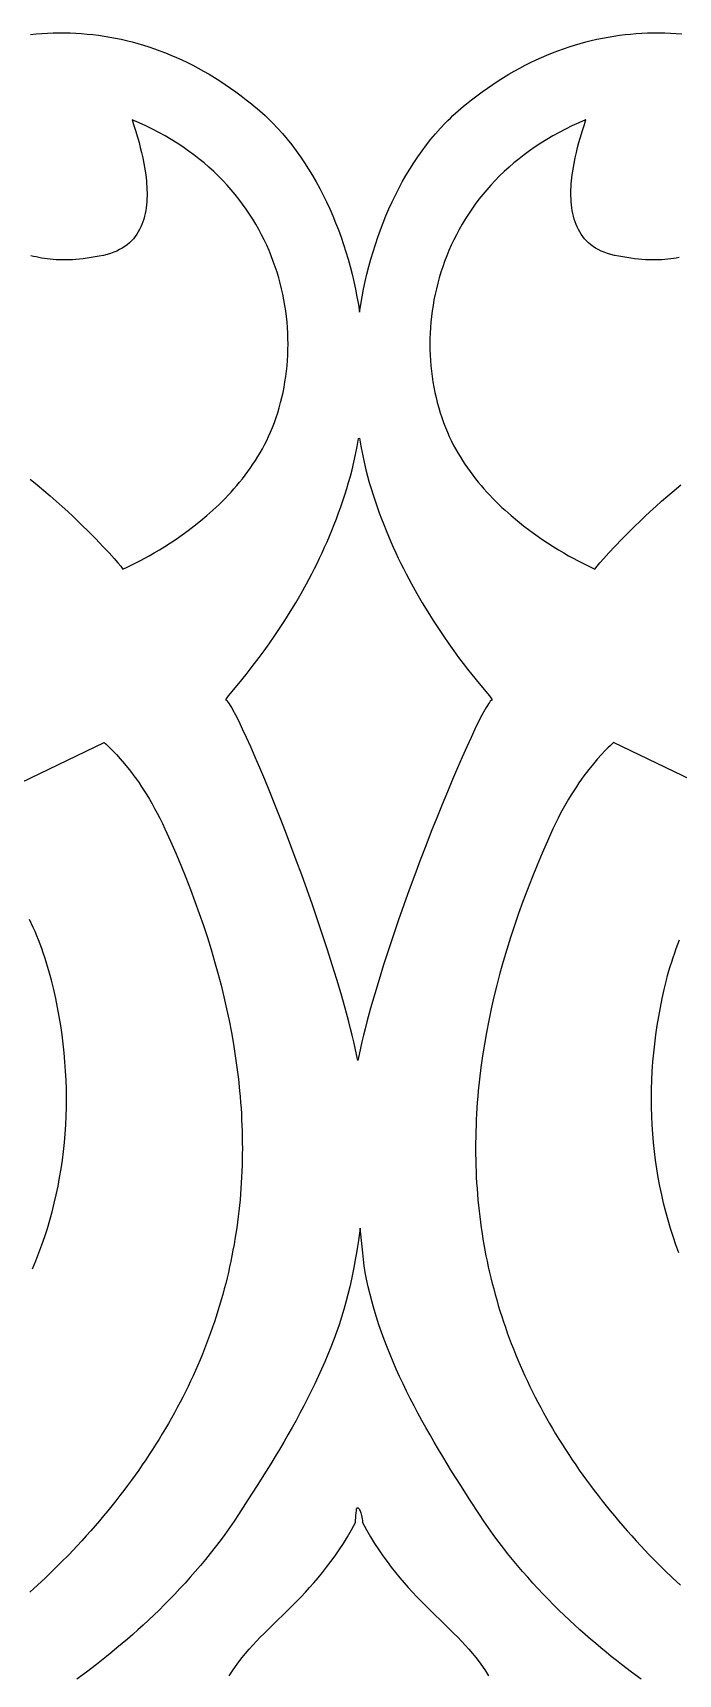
# Model space of a CAD drawing. Extents: x -332 to 348, y -263 to 352.
# Drawn here: x -3.2 to 20.9, y 98.3 to 159.5 of the extents above; entities that cross this region are included whole.
import ezdxf

# ---------------------------------------------------------------- set-up
doc = ezdxf.new("R2010")
doc.units = 0
doc.layers.add('LAYER_1', color=18, linetype='CONTINUOUS')
doc.layers.add('LAYER_2', color=174, linetype='CONTINUOUS')

msp = doc.modelspace()

# ---------------------------------------------------------------- linework, layer by layer
at = {"layer": 'LAYER_1'}
msp.add_lwpolyline([(8.954, 144.38), (8.994, 144.392), (9.044, 144.095), (9.101, 143.8), (9.164, 143.51), (9.233, 143.224), (9.295, 142.986), (9.361, 142.752), (9.429, 142.519), (9.501, 142.289), (9.575, 142.061), (9.652, 141.836), (9.731, 141.614), (9.813, 141.394), (9.897, 141.177), (9.984, 140.962), (10.072, 140.75), (10.162, 140.541), (10.253, 140.335), (10.347, 140.131), (10.441, 139.931), (10.537, 139.733), (10.634, 139.539), (10.732, 139.347), (10.831, 139.159), (10.931, 138.974), (11.132, 138.613), (11.334, 138.265), (11.537, 137.931), (11.738, 137.611), (11.937, 137.305), (12.133, 137.014), (12.325, 136.737), (12.512, 136.477), (12.691, 136.231), (12.864, 136.002), (13.027, 135.789), (13.181, 135.594), (13.455, 135.254), (13.837, 134.793), (13.891, 134.725), (13.927, 134.677), (13.942, 134.649), (13.943, 134.643), (13.937, 134.642), (13.929, 134.642), (13.92, 134.639), (13.897, 134.623), (13.87, 134.595), (13.838, 134.554), (13.802, 134.503), (13.761, 134.439), (13.716, 134.365), (13.668, 134.279), (13.559, 134.078), (13.436, 133.836), (13.3, 133.556), (13.152, 133.242), (12.994, 132.895), (12.825, 132.517), (12.648, 132.111), (12.463, 131.679), (12.272, 131.224), (12.076, 130.747), (11.876, 130.252), (11.672, 129.74), (11.467, 129.214), (11.261, 128.677), (11.056, 128.129), (10.852, 127.575), (10.65, 127.016), (10.453, 126.454), (10.26, 125.892), (10.073, 125.332), (9.894, 124.777), (9.723, 124.229), (9.561, 123.69), (9.41, 123.162), (9.27, 122.648), (9.205, 122.397), (9.143, 122.151), (9.085, 121.909), (9.03, 121.672), (8.979, 121.44), (8.932, 121.213), (8.885, 121.44), (8.835, 121.672), (8.78, 121.909), (8.722, 122.151), (8.661, 122.397), (8.597, 122.648), (8.459, 123.162), (8.309, 123.69), (8.15, 124.229), (7.981, 124.777), (7.805, 125.332), (7.621, 125.892), (7.432, 126.454), (7.238, 127.016), (7.04, 127.575), (6.84, 128.129), (6.638, 128.677), (6.436, 129.214), (6.235, 129.74), (6.036, 130.252), (5.839, 130.747), (5.647, 131.224), (5.46, 131.679), (5.279, 132.111), (5.105, 132.517), (4.94, 132.895), (4.784, 133.242), (4.639, 133.556), (4.506, 133.836), (4.385, 134.077), (4.278, 134.279), (4.231, 134.365), (4.187, 134.439), (4.147, 134.503), (4.111, 134.554), (4.08, 134.595), (4.053, 134.623), (4.03, 134.639), (4.021, 134.642), (4.013, 134.642), (4.007, 134.643), (4.008, 134.649), (4.023, 134.677), (4.059, 134.725), (4.113, 134.793), (4.495, 135.254), (4.769, 135.594), (4.922, 135.789), (5.086, 136.002), (5.258, 136.231), (5.438, 136.477), (5.625, 136.737), (5.817, 137.014), (6.013, 137.305), (6.212, 137.611), (6.413, 137.931), (6.616, 138.265), (6.818, 138.613), (7.019, 138.974), (7.118, 139.159), (7.217, 139.347), (7.315, 139.539), (7.412, 139.733), (7.508, 139.931), (7.603, 140.131), (7.696, 140.335), (7.788, 140.541), (7.878, 140.75), (7.966, 140.962), (8.052, 141.177), (8.136, 141.394), (8.218, 141.614), (8.298, 141.836), (8.375, 142.061), (8.449, 142.289), (8.52, 142.519), (8.589, 142.752), (8.654, 142.986), (8.717, 143.224), (8.785, 143.507), (8.847, 143.794), (8.904, 144.085)], close=True, dxfattribs=at)
for points in [[(-6.022, 130.419), (-0.519, 133.054), (-0.463, 133.005), (-0.396, 132.944), (-0.306, 132.859), (-0.196, 132.748), (-0.067, 132.612), (0.078, 132.451), (0.237, 132.265), (0.408, 132.053), (0.497, 131.938), (0.588, 131.816), (0.681, 131.688), (0.776, 131.553), (0.871, 131.411), (0.968, 131.263), (1.066, 131.109), (1.164, 130.948), (1.262, 130.78), (1.359, 130.606), (1.457, 130.425), (1.554, 130.237), (1.649, 130.043), (1.744, 129.842), (1.948, 129.389), (2.146, 128.937), (2.336, 128.486), (2.519, 128.035), (2.695, 127.586), (2.863, 127.137), (3.024, 126.689), (3.178, 126.242), (3.324, 125.796), (3.463, 125.35), (3.594, 124.906), (3.718, 124.463), (3.834, 124.02), (3.942, 123.578), (4.043, 123.138), (4.135, 122.698), (4.22, 122.26), (4.297, 121.822), (4.366, 121.385), (4.428, 120.95), (4.481, 120.516), (4.526, 120.082), (4.545, 119.866), (4.563, 119.65), (4.578, 119.435), (4.591, 119.219), (4.602, 119.004), (4.612, 118.79), (4.619, 118.575), (4.624, 118.361), (4.627, 118.147), (4.628, 117.934), (4.626, 117.72), (4.623, 117.507), (4.618, 117.295), (4.61, 117.083), (4.601, 116.871), (4.589, 116.659), (4.575, 116.447), (4.559, 116.236), (4.541, 116.026), (4.52, 115.815), (4.498, 115.605), (4.473, 115.396), (4.446, 115.186), (4.417, 114.977), (4.386, 114.768), (4.353, 114.56), (4.317, 114.352), (4.279, 114.144), (4.24, 113.937), (4.197, 113.73), (4.153, 113.523), (4.106, 113.317), (4.058, 113.111), (4.007, 112.905), (3.953, 112.7), (3.898, 112.495), (3.84, 112.291), (3.78, 112.087), (3.717, 111.883), (3.653, 111.68), (3.586, 111.476), (3.517, 111.274), (3.445, 111.072), (3.372, 110.87), (3.296, 110.668), (3.217, 110.467), (3.137, 110.266), (3.054, 110.066), (2.968, 109.866), (2.881, 109.667), (2.791, 109.467), (2.698, 109.269), (2.604, 109.07), (2.507, 108.872), (2.407, 108.675), (2.306, 108.478), (2.201, 108.281), (2.095, 108.085), (1.986, 107.889), (1.875, 107.693), (1.761, 107.498), (1.645, 107.304), (1.526, 107.11), (1.405, 106.916), (1.282, 106.722), (1.156, 106.53), (1.028, 106.337), (0.897, 106.145), (0.764, 105.953), (0.629, 105.762), (0.491, 105.572), (0.35, 105.381), (0.207, 105.192), (0.062, 105.002), (-0.086, 104.813), (-0.237, 104.625), (-0.389, 104.437), (-0.545, 104.249), (-0.703, 104.062), (-0.863, 103.876), (-1.026, 103.689), (-1.192, 103.504), (-1.36, 103.318), (-1.53, 103.134), (-1.833, 102.813), (-2.134, 102.506), (-2.431, 102.211), (-2.725, 101.929), (-3.014, 101.66), (-3.299, 101.402)], [(23.972, 130.419), (18.469, 133.054), (18.413, 133.005), (18.346, 132.944), (18.256, 132.859), (18.146, 132.748), (18.017, 132.612), (17.872, 132.451), (17.713, 132.265), (17.542, 132.053), (17.453, 131.938), (17.362, 131.816), (17.269, 131.688), (17.174, 131.553), (17.078, 131.411), (16.982, 131.263), (16.884, 131.109), (16.786, 130.948), (16.688, 130.78), (16.59, 130.606), (16.493, 130.425), (16.396, 130.237), (16.3, 130.043), (16.206, 129.842), (16.001, 129.389), (15.804, 128.937), (15.614, 128.486), (15.431, 128.035), (15.255, 127.586), (15.087, 127.137), (14.925, 126.689), (14.772, 126.242), (14.626, 125.796), (14.487, 125.35), (14.356, 124.906), (14.232, 124.463), (14.116, 124.02), (14.008, 123.578), (13.907, 123.138), (13.814, 122.698), (13.729, 122.26), (13.652, 121.822), (13.583, 121.385), (13.522, 120.95), (13.469, 120.516), (13.424, 120.082), (13.405, 119.866), (13.387, 119.65), (13.372, 119.435), (13.359, 119.219), (13.347, 119.004), (13.338, 118.79), (13.331, 118.575), (13.326, 118.361), (13.323, 118.147), (13.322, 117.934), (13.323, 117.72), (13.327, 117.507), (13.332, 117.295), (13.34, 117.082), (13.349, 116.87), (13.361, 116.659), (13.375, 116.447), (13.391, 116.236), (13.409, 116.026), (13.43, 115.815), (13.452, 115.605), (13.477, 115.395), (13.504, 115.186), (13.533, 114.977), (13.564, 114.768), (13.597, 114.56), (13.633, 114.352), (13.67, 114.144), (13.71, 113.937), (13.752, 113.73), (13.797, 113.523), (13.843, 113.317), (13.892, 113.111), (13.943, 112.905), (13.997, 112.7), (14.052, 112.495), (14.11, 112.291), (14.17, 112.087), (14.232, 111.883), (14.297, 111.679), (14.364, 111.476), (14.433, 111.274), (14.504, 111.072), (14.578, 110.87), (14.654, 110.668), (14.733, 110.467), (14.813, 110.266), (14.896, 110.066), (14.982, 109.866), (15.069, 109.667), (15.159, 109.467), (15.252, 109.269), (15.346, 109.07), (15.443, 108.872), (15.543, 108.675), (15.644, 108.478), (15.749, 108.281), (15.855, 108.085), (15.964, 107.889), (16.075, 107.693), (16.189, 107.498), (16.305, 107.304), (16.424, 107.109), (16.544, 106.916), (16.668, 106.722), (16.794, 106.529), (16.922, 106.337), (17.053, 106.145), (17.186, 105.953), (17.321, 105.762), (17.459, 105.572), (17.6, 105.381), (17.743, 105.191), (17.888, 105.002), (18.036, 104.813), (18.186, 104.625), (18.339, 104.437), (18.495, 104.249), (18.653, 104.062), (18.813, 103.876), (18.976, 103.689), (19.142, 103.504), (19.31, 103.318), (19.48, 103.134), (19.783, 102.813), (20.084, 102.506), (20.381, 102.211), (20.674, 101.929), (20.964, 101.66)], [(-3.193, 113.45), (-3.07, 113.745), (-2.953, 114.044), (-2.842, 114.345), (-2.738, 114.649), (-2.64, 114.956), (-2.548, 115.265), (-2.462, 115.577), (-2.383, 115.892), (-2.31, 116.209), (-2.243, 116.528), (-2.183, 116.849), (-2.129, 117.172), (-2.082, 117.496), (-2.041, 117.823), (-2.006, 118.151), (-1.977, 118.481), (-1.956, 118.812), (-1.94, 119.144), (-1.931, 119.477), (-1.928, 119.812), (-1.932, 120.147), (-1.943, 120.483), (-1.959, 120.82), (-1.983, 121.157), (-2.012, 121.495), (-2.049, 121.833), (-2.092, 122.172), (-2.141, 122.51), (-2.197, 122.849), (-2.26, 123.187), (-2.329, 123.525), (-2.404, 123.862), (-2.487, 124.2), (-2.533, 124.374), (-2.581, 124.547), (-2.631, 124.718), (-2.683, 124.887), (-2.738, 125.054), (-2.794, 125.219), (-2.852, 125.382), (-2.912, 125.543), (-2.973, 125.702), (-3.036, 125.858), (-3.101, 126.013), (-3.167, 126.165), (-3.302, 126.463)], [(20.903, 114.044), (20.792, 114.345), (20.688, 114.649), (20.589, 114.956), (20.498, 115.265), (20.412, 115.577), (20.333, 115.892), (20.26, 116.209), (20.193, 116.528), (20.133, 116.849), (20.079, 117.172), (20.031, 117.496), (19.99, 117.823), (19.956, 118.151), (19.927, 118.481), (19.905, 118.812), (19.89, 119.144), (19.881, 119.477), (19.878, 119.812), (19.882, 120.147), (19.892, 120.483), (19.909, 120.82), (19.932, 121.157), (19.962, 121.495), (19.998, 121.833), (20.041, 122.172), (20.091, 122.51), (20.147, 122.849), (20.209, 123.187), (20.278, 123.525), (20.354, 123.862), (20.436, 124.2), (20.482, 124.374), (20.53, 124.547), (20.58, 124.718), (20.633, 124.887), (20.687, 125.054), (20.744, 125.219), (20.802, 125.382), (20.862, 125.543), (20.923, 125.702)], [(19.494, 98.16), (19.13, 98.428), (18.759, 98.712), (18.57, 98.859), (18.38, 99.011), (18.188, 99.166), (17.995, 99.325), (17.801, 99.488), (17.606, 99.655), (17.41, 99.826), (17.214, 100), (17.017, 100.179), (16.821, 100.361), (16.624, 100.547), (16.428, 100.737), (16.232, 100.931), (16.036, 101.129), (15.842, 101.33), (15.648, 101.536), (15.455, 101.745), (15.264, 101.958), (15.074, 102.175), (14.886, 102.396), (14.7, 102.62), (14.516, 102.849), (14.334, 103.081), (14.154, 103.317), (13.977, 103.557), (13.803, 103.801), (13.632, 104.049), (13.463, 104.3), (13.112, 104.839), (12.767, 105.377), (12.429, 105.915), (12.263, 106.184), (12.099, 106.453), (11.937, 106.723), (11.779, 106.993), (11.623, 107.263), (11.47, 107.533), (11.32, 107.804), (11.173, 108.075), (11.029, 108.346), (10.889, 108.618), (10.753, 108.89), (10.62, 109.163), (10.492, 109.437), (10.368, 109.711), (10.248, 109.986), (10.132, 110.261), (10.021, 110.537), (9.915, 110.814), (9.814, 111.092), (9.718, 111.37), (9.627, 111.65), (9.541, 111.93), (9.461, 112.212), (9.387, 112.494), (9.319, 112.778), (9.256, 113.062), (9.231, 113.187), (9.209, 113.312), (9.171, 113.558), (9.141, 113.801), (9.115, 114.041), (9.069, 114.51), (9.045, 114.74), (9.017, 114.966), (8.953, 114.51), (8.917, 114.278), (8.878, 114.041), (8.836, 113.801), (8.791, 113.558), (8.744, 113.312), (8.693, 113.062), (8.631, 112.778), (8.563, 112.494), (8.488, 112.212), (8.408, 111.93), (8.323, 111.65), (8.232, 111.37), (8.136, 111.092), (8.035, 110.814), (7.929, 110.537), (7.818, 110.261), (7.702, 109.985), (7.582, 109.711), (7.458, 109.437), (7.329, 109.163), (7.197, 108.89), (7.061, 108.618), (6.921, 108.346), (6.777, 108.075), (6.63, 107.804), (6.48, 107.533), (6.327, 107.263), (6.171, 106.993), (6.012, 106.723), (5.851, 106.453), (5.687, 106.184), (5.521, 105.915), (5.183, 105.377), (4.838, 104.839), (4.486, 104.3), (4.318, 104.049), (4.147, 103.801), (3.973, 103.557), (3.796, 103.317), (3.616, 103.081), (3.434, 102.849), (3.25, 102.62), (3.064, 102.396), (2.875, 102.175), (2.686, 101.958), (2.494, 101.745), (2.302, 101.536), (2.108, 101.33), (1.913, 101.129), (1.718, 100.931), (1.522, 100.737), (1.326, 100.547), (1.129, 100.361), (0.932, 100.179), (0.736, 100), (0.54, 99.826), (0.344, 99.655), (0.149, 99.488), (-0.045, 99.325), (-0.238, 99.166), (-0.43, 99.011), (-0.62, 98.859), (-0.809, 98.712), (-1.181, 98.428), (-1.544, 98.16)], [(4.142, 98.293), (4.255, 98.469), (4.372, 98.639), (4.493, 98.805), (4.618, 98.965), (4.747, 99.122), (4.879, 99.276), (5.015, 99.427), (5.153, 99.576), (5.295, 99.723), (5.439, 99.869), (5.734, 100.161), (6.347, 100.758), (6.661, 101.072), (6.819, 101.235), (6.978, 101.403), (7.137, 101.576), (7.296, 101.755), (7.455, 101.94), (7.613, 102.133), (7.771, 102.333), (7.929, 102.542), (8.085, 102.759), (8.24, 102.985), (8.393, 103.222), (8.545, 103.469), (8.695, 103.727), (8.843, 103.997), (8.86, 104.256), (8.87, 104.357), (8.879, 104.438), (8.889, 104.497), (8.899, 104.534), (8.904, 104.544), (8.909, 104.548), (8.915, 104.546), (8.92, 104.538), (8.926, 104.546), (8.935, 104.548), (8.946, 104.544), (8.958, 104.534), (8.971, 104.519), (8.986, 104.497), (9.001, 104.47), (9.016, 104.438), (9.031, 104.4), (9.045, 104.357), (9.059, 104.309), (9.072, 104.256), (9.084, 104.198), (9.094, 104.136), (9.101, 104.068), (9.107, 103.997), (9.255, 103.727), (9.405, 103.469), (9.557, 103.222), (9.71, 102.985), (9.865, 102.759), (10.021, 102.542), (10.178, 102.333), (10.336, 102.133), (10.495, 101.94), (10.654, 101.755), (10.813, 101.576), (10.972, 101.403), (11.13, 101.235), (11.289, 101.072), (11.603, 100.758), (12.215, 100.161), (12.511, 99.869), (12.655, 99.723), (12.796, 99.576), (12.935, 99.427), (13.071, 99.276), (13.203, 99.122), (13.332, 98.965), (13.457, 98.805), (13.578, 98.639), (13.695, 98.469), (13.808, 98.293)]]:
    msp.add_lwpolyline(points, dxfattribs=at)
at = {"layer": 'LAYER_2'}
for points in [[(-3.275, 159.44), (-3.062, 159.46), (-2.849, 159.476), (-2.636, 159.488), (-2.423, 159.496), (-2.211, 159.5), (-1.998, 159.499), (-1.787, 159.494), (-1.575, 159.485), (-1.364, 159.472), (-1.153, 159.455), (-0.942, 159.433), (-0.732, 159.407), (-0.522, 159.377), (-0.312, 159.342), (-0.103, 159.303), (0.106, 159.26), (0.315, 159.212), (0.523, 159.16), (0.73, 159.103), (0.938, 159.042), (1.144, 158.977), (1.351, 158.907), (1.557, 158.832), (1.762, 158.753), (1.967, 158.669), (2.171, 158.581), (2.375, 158.488), (2.578, 158.391), (2.781, 158.289), (2.983, 158.182), (3.185, 158.07), (3.386, 157.954), (3.586, 157.833), (3.786, 157.708), (3.985, 157.578), (4.184, 157.442), (4.382, 157.303), (4.579, 157.158), (4.776, 157.008), (4.972, 156.854), (5.074, 156.77), (5.176, 156.685), (5.276, 156.598), (5.375, 156.509), (5.473, 156.419), (5.569, 156.327), (5.759, 156.138), (5.943, 155.943), (6.123, 155.743), (6.297, 155.536), (6.467, 155.324), (6.631, 155.107), (6.791, 154.885), (6.945, 154.658), (7.094, 154.426), (7.238, 154.19), (7.378, 153.949), (7.512, 153.704), (7.641, 153.455), (7.764, 153.202), (7.883, 152.946), (7.997, 152.687), (8.105, 152.424), (8.208, 152.159), (8.306, 151.89), (8.399, 151.619), (8.486, 151.346), (8.569, 151.071), (8.646, 150.793), (8.718, 150.514), (8.784, 150.233), (8.845, 149.951), (8.901, 149.668), (8.952, 149.383), (8.997, 149.098), (9.042, 149.383), (9.092, 149.668), (9.148, 149.951), (9.208, 150.233), (9.274, 150.514), (9.344, 150.793), (9.42, 151.07), (9.501, 151.346), (9.587, 151.619), (9.678, 151.89), (9.774, 152.158), (9.875, 152.424), (9.982, 152.687), (10.093, 152.946), (10.21, 153.202), (10.331, 153.455), (10.458, 153.704), (10.59, 153.949), (10.727, 154.189), (10.87, 154.426), (11.017, 154.658), (11.17, 154.885), (11.327, 155.107), (11.49, 155.324), (11.658, 155.536), (11.831, 155.742), (12.01, 155.943), (12.193, 156.138), (12.287, 156.233), (12.382, 156.326), (12.478, 156.418), (12.575, 156.509), (12.674, 156.598), (12.774, 156.685), (12.876, 156.77), (12.978, 156.854), (13.174, 157.008), (13.371, 157.158), (13.568, 157.303), (13.766, 157.443), (13.965, 157.578), (14.164, 157.708), (14.364, 157.834), (14.564, 157.954), (14.765, 158.071), (14.967, 158.182), (15.169, 158.289), (15.372, 158.391), (15.575, 158.488), (15.779, 158.581), (15.983, 158.669), (16.188, 158.753), (16.393, 158.832), (16.599, 158.907), (16.806, 158.977), (17.012, 159.042), (17.22, 159.104), (17.427, 159.16), (17.635, 159.212), (17.844, 159.26), (18.053, 159.303), (18.262, 159.342), (18.472, 159.377), (18.682, 159.407), (18.892, 159.433), (19.103, 159.455), (19.314, 159.472), (19.525, 159.486), (19.736, 159.494), (19.948, 159.499), (20.16, 159.5), (20.373, 159.496), (20.585, 159.488), (20.798, 159.476), (21.011, 159.46)], [(-3.283, 142.869), (-3.024, 142.657), (-2.776, 142.449), (-2.537, 142.245), (-2.307, 142.046), (-2.088, 141.85), (-1.879, 141.66), (-1.68, 141.476), (-1.491, 141.297), (-1.312, 141.124), (-1.143, 140.958), (-0.835, 140.648), (-0.567, 140.368), (-0.34, 140.123), (-0.154, 139.916), (-0.009, 139.749), (0.094, 139.626), (0.178, 139.523), (0.354, 139.603), (0.56, 139.702), (0.832, 139.841), (0.99, 139.925), (1.16, 140.019), (1.342, 140.124), (1.534, 140.238), (1.736, 140.362), (1.945, 140.496), (2.161, 140.64), (2.383, 140.794), (2.608, 140.959), (2.837, 141.133), (3.068, 141.317), (3.299, 141.511), (3.414, 141.612), (3.529, 141.715), (3.644, 141.821), (3.758, 141.929), (3.872, 142.04), (3.984, 142.154), (4.095, 142.269), (4.205, 142.388), (4.314, 142.509), (4.422, 142.632), (4.527, 142.758), (4.631, 142.886), (4.733, 143.017), (4.832, 143.151), (4.93, 143.287), (5.025, 143.425), (5.117, 143.566), (5.207, 143.71), (5.294, 143.856), (5.377, 144.004), (5.458, 144.155), (5.535, 144.309), (5.609, 144.465), (5.679, 144.623), (5.752, 144.8), (5.821, 144.98), (5.885, 145.162), (5.946, 145.346), (6.002, 145.533), (6.054, 145.721), (6.101, 145.912), (6.144, 146.105), (6.183, 146.299), (6.217, 146.495), (6.247, 146.692), (6.273, 146.891), (6.293, 147.091), (6.31, 147.293), (6.321, 147.495), (6.329, 147.699), (6.331, 147.903), (6.329, 148.108), (6.322, 148.313), (6.31, 148.519), (6.293, 148.726), (6.272, 148.932), (6.245, 149.139), (6.214, 149.345), (6.178, 149.552), (6.136, 149.758), (6.09, 149.964), (6.039, 150.17), (5.982, 150.374), (5.921, 150.579), (5.854, 150.782), (5.782, 150.984), (5.705, 151.186), (5.623, 151.386), (5.535, 151.585), (5.442, 151.782), (5.344, 151.978), (5.24, 152.172), (5.131, 152.365), (5.016, 152.555), (4.896, 152.744), (4.77, 152.931), (4.638, 153.115), (4.501, 153.297), (4.359, 153.476), (4.21, 153.653), (4.056, 153.827), (3.896, 153.998), (3.731, 154.167), (3.559, 154.332), (3.382, 154.494), (3.199, 154.653), (3.009, 154.808), (2.814, 154.96), (2.613, 155.108), (2.406, 155.253), (2.193, 155.393), (1.973, 155.53), (1.748, 155.662), (1.516, 155.791), (1.278, 155.914), (1.034, 156.034), (0.783, 156.149), (0.526, 156.259), (0.523, 156.257), (0.523, 156.249), (0.531, 156.215), (0.573, 156.079), (0.643, 155.861), (0.73, 155.574), (0.777, 155.409), (0.825, 155.231), (0.872, 155.042), (0.917, 154.843), (0.959, 154.636), (0.996, 154.423), (1.028, 154.204), (1.052, 153.983), (1.061, 153.871), (1.068, 153.759), (1.073, 153.647), (1.075, 153.535), (1.074, 153.423), (1.071, 153.312), (1.064, 153.201), (1.054, 153.092), (1.041, 152.983), (1.025, 152.875), (1.004, 152.769), (0.98, 152.665), (0.952, 152.562), (0.92, 152.462), (0.884, 152.363), (0.843, 152.267), (0.797, 152.174), (0.747, 152.083), (0.691, 151.995), (0.631, 151.91), (0.565, 151.829), (0.494, 151.751), (0.418, 151.677), (0.336, 151.607), (0.247, 151.541), (0.153, 151.479), (0.053, 151.422), (-0.054, 151.369), (-0.168, 151.322), (-0.288, 151.279), (-0.414, 151.241), (-0.548, 151.209), (-0.707, 151.177), (-0.862, 151.148), (-1.013, 151.123), (-1.159, 151.101), (-1.301, 151.083), (-1.44, 151.067), (-1.575, 151.056), (-1.706, 151.047), (-1.834, 151.041), (-1.958, 151.038), (-2.08, 151.038), (-2.198, 151.04), (-2.314, 151.046), (-2.426, 151.053), (-2.537, 151.064), (-2.645, 151.076), (-2.751, 151.091), (-2.854, 151.108), (-2.956, 151.127), (-3.056, 151.148), (-3.154, 151.171), (-3.251, 151.196)], [(20.906, 151.127), (20.804, 151.108), (20.7, 151.091), (20.595, 151.076), (20.487, 151.064), (20.376, 151.053), (20.263, 151.046), (20.148, 151.04), (20.029, 151.038), (19.908, 151.038), (19.783, 151.041), (19.656, 151.047), (19.524, 151.056), (19.39, 151.067), (19.251, 151.083), (19.109, 151.101), (18.962, 151.123), (18.812, 151.148), (18.657, 151.177), (18.498, 151.209), (18.364, 151.241), (18.237, 151.279), (18.117, 151.322), (18.004, 151.369), (17.897, 151.422), (17.797, 151.479), (17.702, 151.541), (17.614, 151.607), (17.532, 151.677), (17.455, 151.751), (17.384, 151.829), (17.319, 151.91), (17.258, 151.995), (17.203, 152.083), (17.153, 152.174), (17.107, 152.267), (17.066, 152.363), (17.03, 152.462), (16.998, 152.562), (16.969, 152.665), (16.945, 152.769), (16.925, 152.875), (16.909, 152.983), (16.895, 153.092), (16.886, 153.201), (16.879, 153.312), (16.876, 153.423), (16.875, 153.535), (16.877, 153.647), (16.882, 153.759), (16.889, 153.871), (16.898, 153.983), (16.922, 154.204), (16.954, 154.423), (16.991, 154.636), (17.033, 154.843), (17.078, 155.042), (17.125, 155.231), (17.173, 155.409), (17.22, 155.574), (17.307, 155.861), (17.377, 156.079), (17.419, 156.215), (17.427, 156.249), (17.427, 156.257), (17.424, 156.259), (17.167, 156.149), (16.916, 156.034), (16.672, 155.914), (16.434, 155.791), (16.202, 155.662), (15.977, 155.53), (15.757, 155.393), (15.544, 155.253), (15.337, 155.108), (15.136, 154.96), (14.941, 154.808), (14.751, 154.653), (14.568, 154.494), (14.391, 154.332), (14.219, 154.167), (14.054, 153.998), (13.894, 153.827), (13.74, 153.653), (13.591, 153.476), (13.449, 153.297), (13.312, 153.115), (13.18, 152.931), (13.054, 152.744), (12.934, 152.555), (12.819, 152.365), (12.71, 152.172), (12.606, 151.978), (12.508, 151.782), (12.415, 151.585), (12.327, 151.386), (12.245, 151.186), (12.168, 150.984), (12.096, 150.782), (12.029, 150.579), (11.967, 150.374), (11.911, 150.17), (11.86, 149.964), (11.813, 149.758), (11.772, 149.552), (11.736, 149.345), (11.705, 149.139), (11.678, 148.932), (11.657, 148.726), (11.64, 148.519), (11.628, 148.313), (11.621, 148.108), (11.619, 147.903), (11.621, 147.699), (11.628, 147.495), (11.64, 147.293), (11.656, 147.091), (11.677, 146.891), (11.703, 146.692), (11.732, 146.495), (11.767, 146.299), (11.806, 146.105), (11.849, 145.912), (11.896, 145.721), (11.948, 145.533), (12.004, 145.346), (12.064, 145.162), (12.129, 144.98), (12.198, 144.8), (12.271, 144.623), (12.341, 144.465), (12.414, 144.309), (12.492, 144.155), (12.572, 144.004), (12.656, 143.856), (12.743, 143.71), (12.832, 143.566), (12.925, 143.425), (13.02, 143.287), (13.117, 143.151), (13.217, 143.017), (13.319, 142.886), (13.422, 142.758), (13.528, 142.632), (13.635, 142.509), (13.744, 142.388), (13.854, 142.269), (13.966, 142.154), (14.078, 142.04), (14.191, 141.929), (14.306, 141.821), (14.42, 141.715), (14.535, 141.612), (14.651, 141.511), (14.882, 141.317), (15.113, 141.133), (15.341, 140.959), (15.567, 140.794), (15.789, 140.64), (16.005, 140.496), (16.214, 140.362), (16.415, 140.238), (16.607, 140.124), (16.789, 140.019), (16.96, 139.925), (17.117, 139.841), (17.389, 139.702), (17.596, 139.603), (17.772, 139.523), (17.856, 139.626), (17.959, 139.749), (18.104, 139.916), (18.29, 140.123), (18.517, 140.368), (18.784, 140.648), (19.092, 140.958), (19.261, 141.124), (19.441, 141.297), (19.63, 141.476), (19.829, 141.66), (20.038, 141.85), (20.257, 142.046), (20.486, 142.245), (20.725, 142.449), (20.974, 142.657)]]:
    msp.add_lwpolyline(points, dxfattribs=at)

doc.saveas('drawing.dxf')
